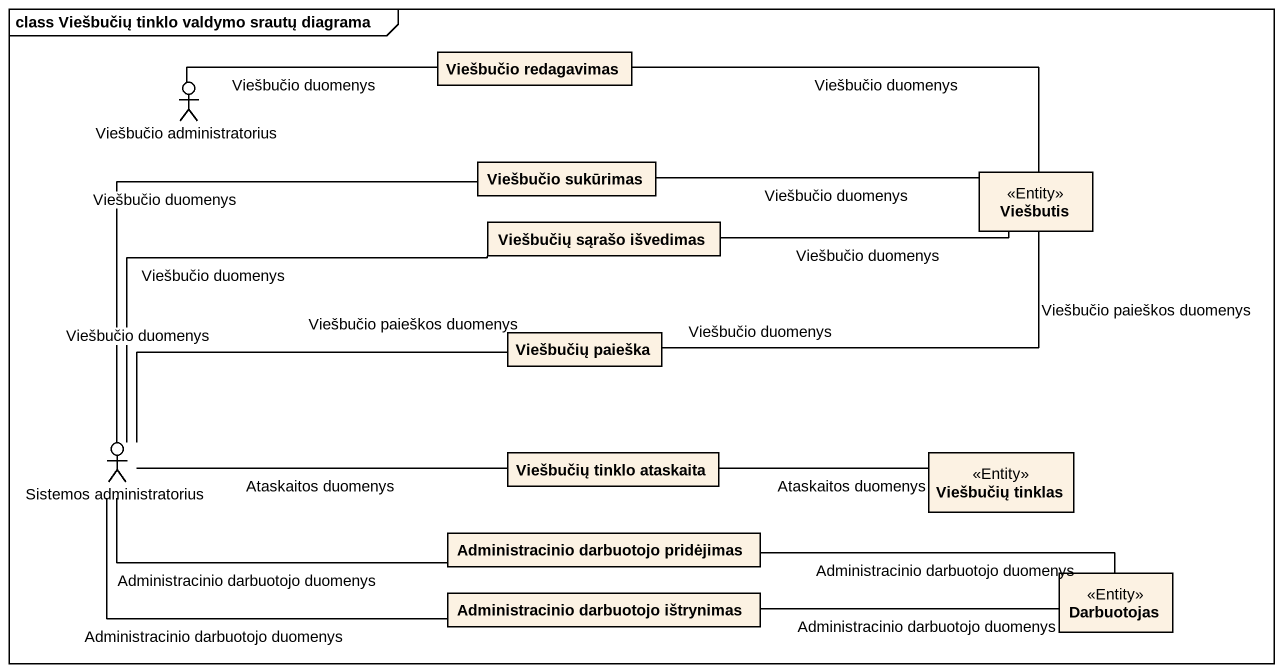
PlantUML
@startuml
mainframe class Viešbučių tinklo valdymo srautų diagrama
allowmixing
hide circle
hide empty members
actor "Viešbučio administratorius" as Viešbučio_administratorius
class "Viešbučio redagavimas" as Viešbučio_redagavimas
class "Viešbučio sukūrimas" as Viešbučio_sukūrimas
class "Viešbučių sąrašo išvedimas" as Viešbučių_sąrašo_išvedimas
class Viešbutis <<Entity>>
class "Viešbučių paieška" as Viešbučių_paieška
actor "Sistemos administratorius" as Sistemos_administratorius
class "Viešbučių tinklo ataskaita" as Viešbučių_tinklo_ataskaita
class "Viešbučių tinklas" as Viešbučių_tinklas <<Entity>>
class "Administracinio darbuotojo pridėjimas" as Administracinio_darbuotojo
class "Administracinio darbuotojo ištrynimas" as Administracinio_darbuotojo_2
class Darbuotojas <<Entity>>
Viešbučio_administratorius -right- Viešbučio_redagavimas : Viešbučio duomenys
Viešbučio_redagavimas -right- Viešbutis : Viešbučio duomenys
Viešbučio_sukūrimas -right- Viešbutis : Viešbučio duomenys
Viešbučių_sąrašo_išvedimas -right- Viešbutis : Viešbučio duomenys
Viešbučių_paieška -right- Viešbutis : Viešbučio paieškos duomenys\nViešbučio duomenys
Sistemos_administratorius -up- Viešbučio_sukūrimas : Viešbučio duomenys
Sistemos_administratorius -right- Viešbučių_sąrašo_išvedimas : Viešbučio duomenys
Sistemos_administratorius -right- Viešbučių_paieška : Viešbučio paieškos duomenys\nViešbučio duomenys
Sistemos_administratorius -right- Viešbučių_tinklo_ataskaita : Ataskaitos duomenys
Sistemos_administratorius -right- Administracinio_darbuotojo : Administracinio darbuotojo duomenys
Sistemos_administratorius -right- Administracinio_darbuotojo_2 : Administracinio darbuotojo duomenys
Viešbučių_tinklo_ataskaita -right- Viešbučių_tinklas : Ataskaitos duomenys
Administracinio_darbuotojo -right- Darbuotojas : Administracinio darbuotojo duomenys
Administracinio_darbuotojo_2 -right- Darbuotojas : Administracinio darbuotojo duomenys
@enduml
